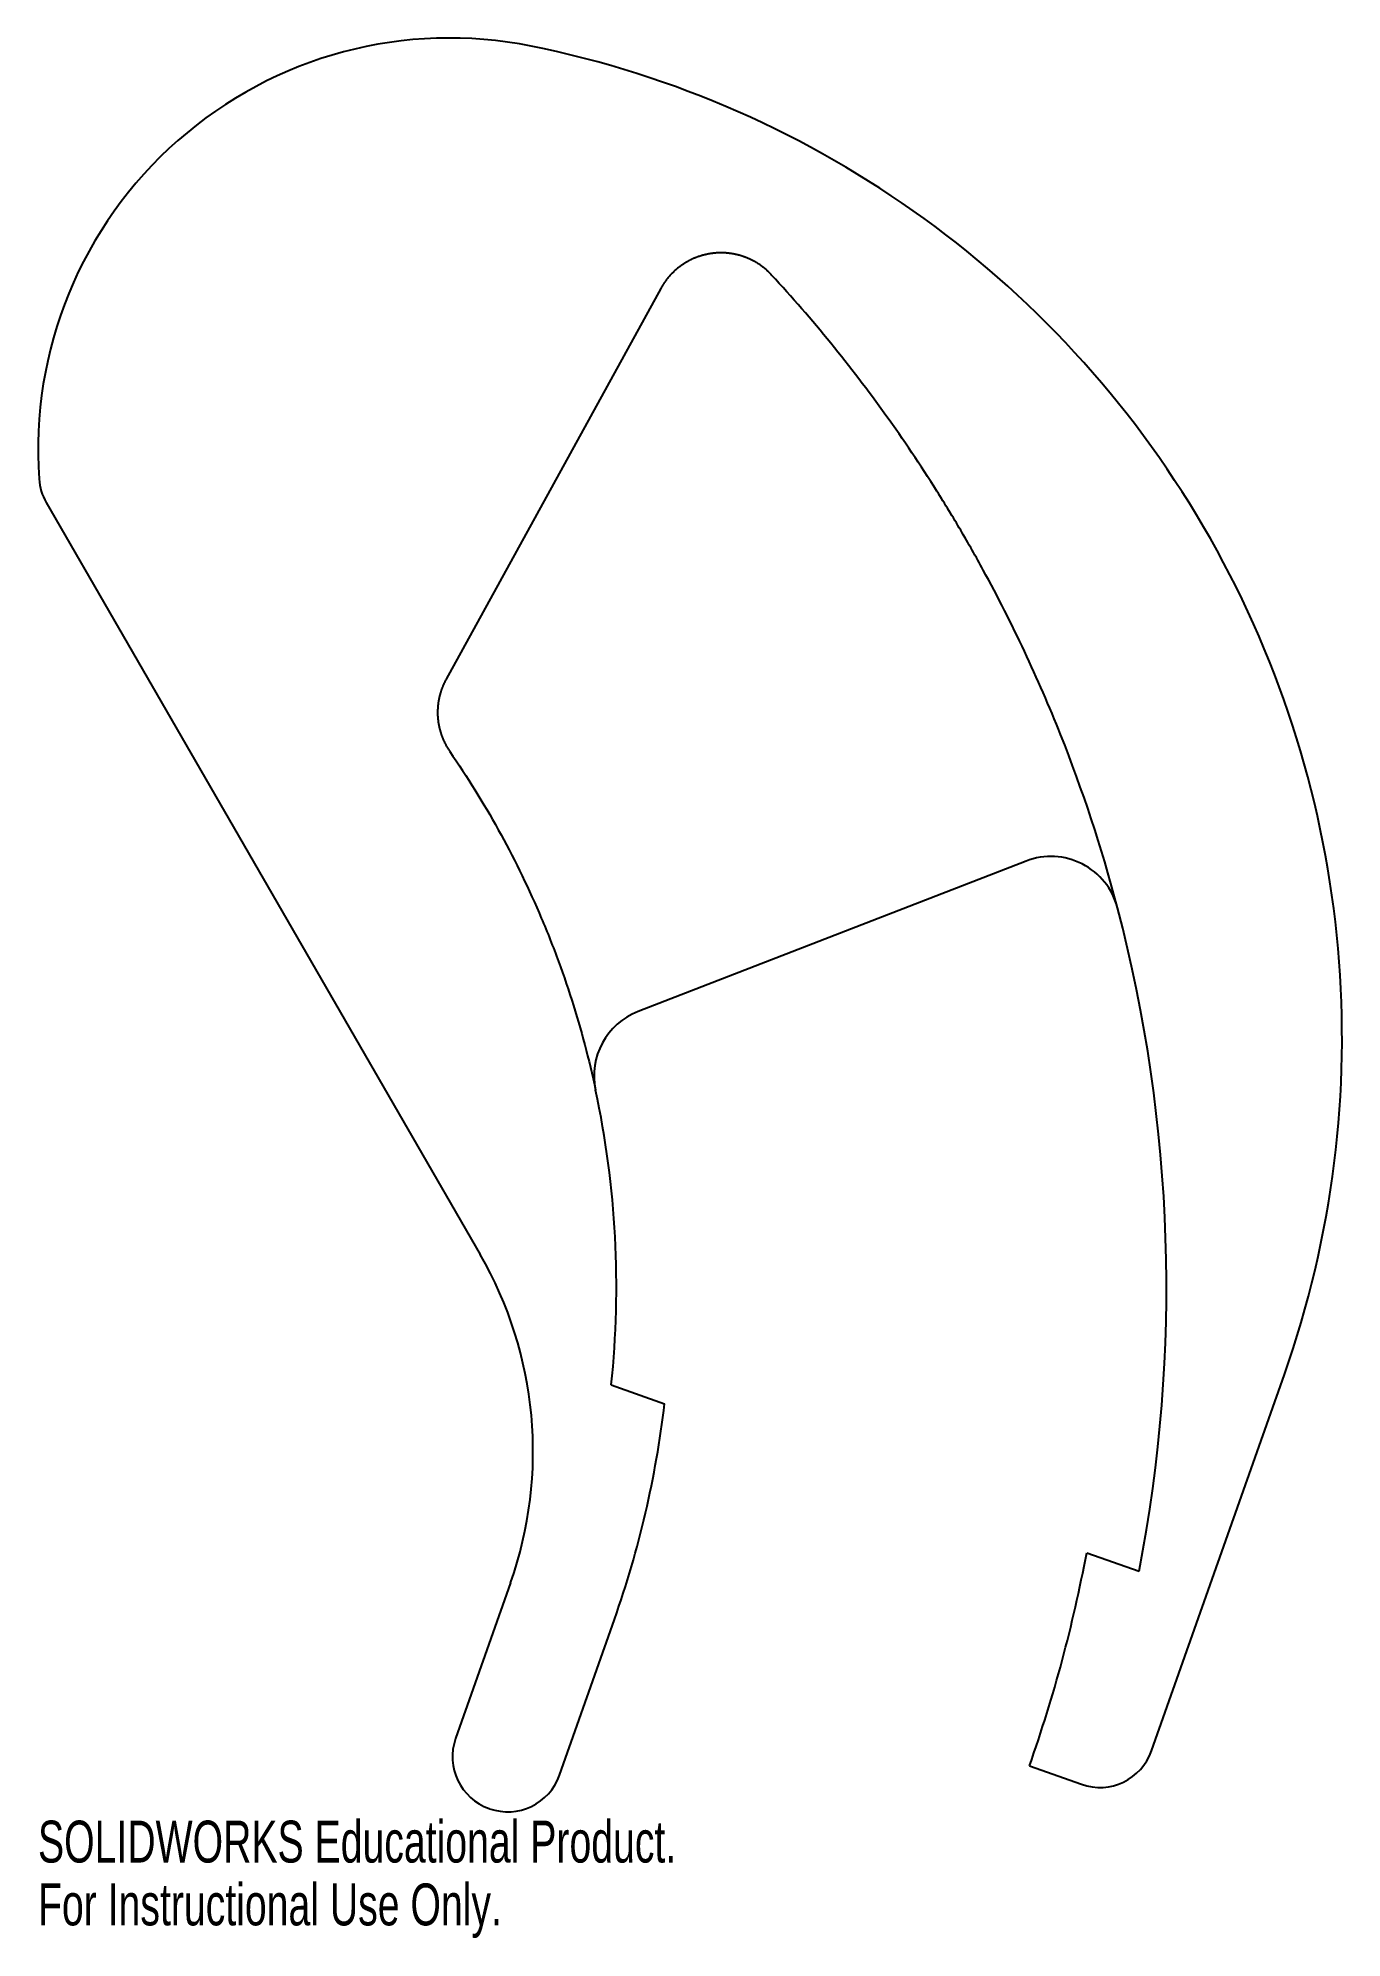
# Model space of a CAD drawing. Header units: inches. Extents: x -3.88 to 2.05, y -1 to 7.63.
import ezdxf

# ---------------------------------------------------------------- set-up
doc = ezdxf.new("R2010")
doc.units = ezdxf.units.IN
doc.header["$MEASUREMENT"] = 0
doc.styles.add('SLDTEXTSTYLE0', font='TXT', dxfattribs={"width": 0.7})

msp = doc.modelspace()

# ---------------------------------------------------------------- linework, layer by layer
at = {"color": 7, "linetype": 'Continuous', "lineweight": 25}
for p, q in [((-1.0474, 6.4912), (-2.0233, 4.7159)), ((-3.8405, 5.5187), (-1.8682, 2.1025)), ((0.6132, 3.8895), (-1.151, 3.2058)), ((-1.3439, 2.8493), (-1.3438, 2.8493)), ((1.1834, -0.1525), (1.7866, 1.5569)), ((-1.2725, 1.5095), (-1.0305, 1.4241)), ((0.8882, 0.747), (1.1266, 0.6629)), ((-1.7303, 0.6106), (-1.9799, -0.0966)), ((-1.5077, -0.2633), (-1.2581, 0.444)), ((0.6279, -0.2216), (0.8644, -0.3051)), ((-1.8274, -0.4156), (-1.8266, -0.4158))]:
    msp.add_line(p, q, dxfattribs=at)
for centre, radius, start, end in [((-2.0075, 5.7586), 1.8706, 78.5609, 184.06763), ((-2.5481, 3.0867), 4.5968, 340.56227, 78.5609), ((-3.624, 5.6437), 0.25, 184.06763, 210), ((0.7261, 3.5981), 0.3125, 14.69375, 111.18803), ((-5.5383, 1.9544), 6.7889, 349.0327, 14.70178), ((-1.0384, 2.9146), 0.3123, 111.14295, 192.0822), ((-5.5383, 1.9544), 4.2889, 354.04541, 12.04185), ((-3.4197, 1.2068), 1.7915, 340.56227, 30), ((-5.5383, 1.9545), 4.5389, 340.56187, 353.2895), ((-5.5383, 1.9544), 6.5389, 340.56257, 349.35937), ((-1.7442, -0.1798), 0.25, 160.56227, 250.56227), ((0.9476, -0.0693), 0.25, 250.56227, 340.56227), ((-1.7434, -0.1801), 0.25, 250.56227, 340.56187)]:
    msp.add_arc(centre, radius, start, end, dxfattribs=at)
for points, degree, knots in [([(-0.5437, 6.5524), (-0.569, 6.5799), (-0.6001, 6.6006), (-0.631, 6.6212), (-0.6657, 6.634), (-0.7007, 6.6468), (-0.7376, 6.6511), (-0.7746, 6.6554), (-0.8115, 6.6509), (-0.8483, 6.6464), (-0.883, 6.6334), (-0.9179, 6.6204), (-0.9486, 6.5996), (-0.9795, 6.5787), (-1.0045, 6.5512), (-1.0296, 6.5238), (-1.0474, 6.4912)], 2, [0, 0, 0, 0.125, 0.125, 0.25, 0.25, 0.375, 0.375, 0.5, 0.5, 0.625, 0.625, 0.75, 0.75, 0.875, 0.875, 1, 1, 1]), ([(-0.5437, 6.5524), (-0.569, 6.5799), (-0.6001, 6.6006), (-0.631, 6.6212), (-0.6657, 6.634), (-0.7007, 6.6468), (-0.7376, 6.6511), (-0.7746, 6.6554), (-0.8115, 6.6509), (-0.8483, 6.6464), (-0.883, 6.6334), (-0.9179, 6.6204), (-0.9486, 6.5996), (-0.9795, 6.5787), (-1.0045, 6.5512), (-1.0296, 6.5238), (-1.0474, 6.4912)], 2, [0, 0, 0, 0.125, 0.125, 0.25, 0.25, 0.375, 0.375, 0.5, 0.5, 0.625, 0.625, 0.75, 0.75, 0.875, 0.875, 1, 1, 1]), ([(1.0254, 3.6879), (0.9554, 3.9533), (0.8699, 4.2121), (0.6678, 4.7202), (0.5507, 4.9694), (0.3849, 5.2725), (0.3508, 5.3327), (0.2806, 5.4523), (0.2444, 5.5117), (0.1333, 5.6882), (0.0561, 5.8029), (-0.1851, 6.1386), (-0.3583, 6.351), (-0.5437, 6.5524)], 3, [0.0033012, 0.0033012, 0.0033012, 0.0033012, 0.25, 0.25, 0.5, 0.5, 0.5625, 0.5625, 0.625, 0.625, 0.75, 0.75, 1, 1, 1, 1]), ([(1.0254, 3.6879), (0.9554, 3.9533), (0.8699, 4.2121), (0.6678, 4.7202), (0.5507, 4.9694), (0.3849, 5.2725), (0.3508, 5.3327), (0.2806, 5.4523), (0.2444, 5.5117), (0.1333, 5.6882), (0.0561, 5.8029), (-0.1851, 6.1386), (-0.3583, 6.351), (-0.5437, 6.5524)], 3, [0.0033012, 0.0033012, 0.0033012, 0.0033012, 0.25, 0.25, 0.5, 0.5, 0.5625, 0.5625, 0.625, 0.625, 0.75, 0.75, 1, 1, 1, 1]), ([(-2.0233, 4.7159), (-2.0443, 4.6777), (-2.0541, 4.6352), (-2.0638, 4.5928), (-2.0616, 4.5494), (-2.0594, 4.5059), (-2.0454, 4.4648), (-2.0314, 4.4237), (-2.0068, 4.3879)], 2, [0, 0, 0, 0.25, 0.25, 0.5, 0.5, 0.75, 0.75, 1, 1, 1]), ([(-2.0233, 4.7159), (-2.0443, 4.6777), (-2.0541, 4.6352), (-2.0638, 4.5928), (-2.0616, 4.5494), (-2.0594, 4.5059), (-2.0454, 4.4648), (-2.0314, 4.4237), (-2.0068, 4.3879)], 2, [0, 0, 0, 0.25, 0.25, 0.5, 0.5, 0.75, 0.75, 1, 1, 1]), ([(-2.0068, 4.3879), (-1.9275, 4.273), (-1.854, 4.1545), (-1.7187, 3.9101), (-1.6568, 3.7844), (-1.5729, 3.5901), (-1.5464, 3.5244), (-1.4969, 3.3922), (-1.4738, 3.3255), (-1.431, 3.1913), (-1.4113, 3.1236), (-1.3751, 2.9872), (-1.3587, 2.9185), (-1.3439, 2.8493)], 3, [0, 0, 0, 0, 0.25, 0.25, 0.5, 0.5, 0.625, 0.625, 0.75, 0.75, 0.875, 0.875, 1, 1, 1, 1]), ([(-2.0068, 4.3879), (-1.9275, 4.273), (-1.854, 4.1545), (-1.7187, 3.9101), (-1.6568, 3.7844), (-1.5729, 3.5901), (-1.5464, 3.5244), (-1.4969, 3.3922), (-1.4738, 3.3255), (-1.431, 3.1913), (-1.4113, 3.1236), (-1.3751, 2.9872), (-1.3587, 2.9185), (-1.3439, 2.8493)], 3, [0, 0, 0, 0, 0.25, 0.25, 0.5, 0.5, 0.625, 0.625, 0.75, 0.75, 0.875, 0.875, 1, 1, 1, 1])]:
    msp.add_open_spline(points, degree=degree, knots=knots, dxfattribs=at)

# ---------------------------------------------------------------- texts
at = {"color": 7, "linetype": 'Continuous', "char_height": 0.1903, "attachment_point": 1, "style": 'SLDTEXTSTYLE0'}
for s, insert in [('SOLIDWORKS Educational Product.', (-3.8781, -0.4702)), ('For Instructional Use Only.', (-3.8781, -0.7557))]:
    msp.add_mtext(s, dxfattribs=dict(at, insert=insert))

doc.saveas('drawing.dxf')
